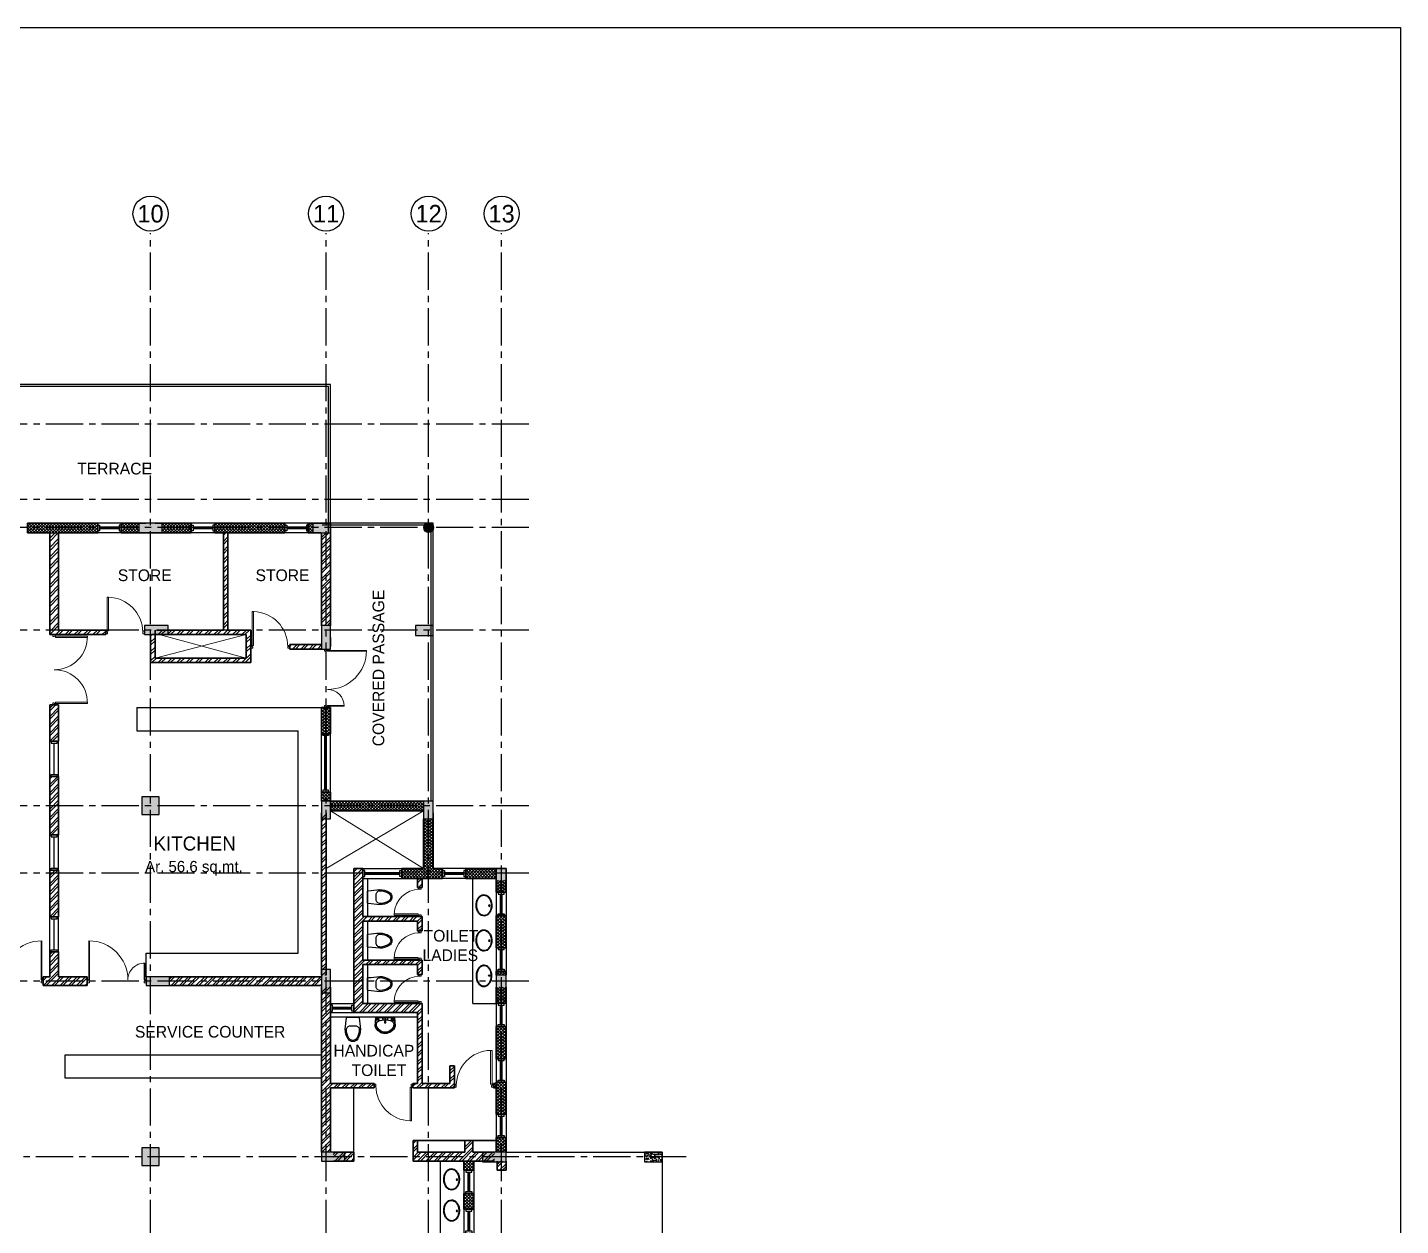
# Model space of a CAD drawing. Header units: millimetres. Extents: x -276609 to 1081398, y -453808 to 472098.
# Drawn here: x 818452 to 853655, y -65396 to -34677 of the extents above; entities that cross this region are included whole.
import ezdxf
from ezdxf.enums import TextEntityAlignment as Align

# ---------------------------------------------------------------- set-up
doc = ezdxf.new("R2010")
doc.units = ezdxf.units.MM
doc.header["$MEASUREMENT"] = 0
doc.linetypes.add('CENTER2', pattern=[28.575, 19.05, -3.175, 3.175, -3.175])
doc.linetypes.add('HIDDEN', pattern=[0.375, 0.25, -0.125])
doc.layers.add('A-Anno-Grid Lines', color=7, linetype='Continuous', true_color=0xbbc3bd)
for name, color, linetype, lineweight in [('A-BEAM-1-8', 8, 'HIDDEN', 9), ('A-Door', 4, 'Continuous', 9), ('A-Wall Sec', 1, 'Continuous', 20), ('S-Concrete', 40, 'Continuous', 25)]:
    doc.layers.add(name, color=color, linetype=linetype, lineweight=lineweight)
for name, color, linetype in [('A-Elevation', 4, 'Continuous'), ('A-Railing', 4, 'Continuous'), ('A-Sanitory', 181, 'Continuous'), ('A-Wall Patt', 8, 'Continuous'), ('A-Window', 4, 'Continuous'), ('Anno_Frames', 7, 'Continuous'), ('Anno_Labels', 7, 'Continuous'), ('AREA', 7, 'Continuous'), ('Dimension', 7, 'Continuous'), ('S-Conc Patt', 9, 'Continuous'), ('text', 252, 'Continuous')]:
    doc.layers.add(name, color=color, linetype=linetype)
doc.styles.get("Standard").update_dxf_attribs({"font": ''})
doc.styles.get('Standard').set_extended_font_data('Gill Sans MT')
pattern_1 = [(45, (318301.2, -148998), (-119.32427, 119.32427), []), (45, (318380.76, -148998), (-119.32427, 119.32427), [])]
pattern_2 = [(45, (318301.2, -148998), (-106.066017, 106.066017), []), (45, (318371.92, -148998), (-106.066017, 106.066017), [])]
pattern_3 = [(45, (312451.146, -150207.297), (-39.7747564, 39.7747564), []), (135, (312451.146, -150207.297), (-39.7747564, -39.7747564), [])]

# ---------------------------------------------------------------- blocks, each defined once
blk = doc.blocks.new('basin2')
for points in [[(278, -206, 0.12976), (261, -133, 0.106426), (201, -63, 0.084431), (116, -18, 0.073534), (7, 0, 0.073534), (-102, -14, 0.084431), (-188, -55, 0.106426), (-251, -122, 0.12976), (-272, -195, 0.12976), (-254, -269, 0.106426), (-194, -339, 0.084431), (-109, -383, 0.073534), (-1, -402, 0.073534), (108, -388, 0.084431), (195, -347, 0.106426), (258, -279, 0.12976)], [(263, -201, 0.119977), (247, -140, 0.106426), (192, -75, 0.084431), (111, -33, 0.073534), (7, -15, 0.073534), (-97, -28, 0.084431), (-180, -67, 0.106426), (-238, -130, 0.12976), (-257, -196, 0.009633), (-257, -201, 0.119977), (-240, -262, 0.106426), (-185, -327, 0.084431), (-104, -369, 0.073534), (0, -387, 0.073534), (104, -373, 0.084431), (187, -334, 0.106426), (245, -272, 0.12976), (263, -206, 0.009633)]]:
    blk.add_lwpolyline(points, format="xyb", close=True)
for radius in [17.8, 12.2]:
    blk.add_circle((-4, -64), radius)
blk = doc.blocks.new('basin9')
for points in [[(-3, -412, 0.340881), (255, -229, 0.074195), (255, -226), (242, 0), (-242, 0), (-255, -223, 0.082611), (-253, -232, 0.330812), (-3, -412)], [(0, -382, 0.391482), (225, -169, 0.252869), (166, -89, 0.087242), (0, -63, 0.079484), (-166, -89, 0.2542), (-224, -169, 0.39026), (0, -382)], [(-218, -50, -0.907437), (-215, -46), (-191, -65, -0.907437), (-194, -69)], [(-208, -42, -0.907437), (-205, -38), (-181, -57, -0.907437), (-185, -61)], [(-199, -34, -0.907437), (-196, -30), (-172, -49, -0.907437), (-175, -53)], [(199, -34, 0.907437), (196, -30), (172, -49, 0.907437), (175, -53)], [(208, -42, 0.907437), (205, -38), (181, -57, 0.907437), (185, -61)], [(218, -50, 0.907437), (215, -46), (191, -65, 0.907437), (194, -69)]]:
    blk.add_lwpolyline(points, format="xyb", close=True)
for points in [[(-151, -84), (-157, -75, -0.183787), (-158, -68, 0.126662), (-159, -62), (-167, -36, 0.35453), (-179, -25), (-222, -25, 0.414214), (-232, -35), (-243, -231, 0.329849), (-2, -402, 0.338736), (245, -227, 0.075632), (245, -224), (232, -35, 0.414214), (222, -25), (179, -25, 0.35453), (167, -36), (159, -62, 0.126662), (158, -68, -0.183787), (157, -75), (151, -84)], [(-157, -86), (-159, -84, 0.220542), (-166, -79), (-222, -71, -0.361119), (-234, -60)], [(157, -86), (159, -84, -0.220542), (166, -79), (222, -71, 0.358803), (234, -59, 0.358803)]]:
    blk.add_lwpolyline(points, format="xyb")
for centre, radius in [((-60, -40), 10.1), ((0, -122), 19.6), ((0, -122), 15.3), ((0, -31), 10.1), ((58, -38), 10.1)]:
    blk.add_circle(centre, radius)
blk = doc.blocks.new('wc-wh')
at = {"color": 0, "linetype": 'ByBlock'}
for points in [[(315, 195), (22, 165, 0.384412), (0, 140), (0, -140, 0.383904), (22, -165, 0.001434), (314, -195, 0.140641), (560, -125, 0.259738), (630, 0, 0.259738), (560, 125, 0.139471)], [(225, 65), (225, -65, 0.422961), (328, -165, 0.13189), (544, -100, 0.259738), (600, 0, 0.259738), (544, 100, 0.13189), (328, 165, 0.422961)]]:
    blk.add_lwpolyline(points, format="xyb", close=True, dxfattribs=at)
blk.add_arc((316, -170), 25, 264.2811, 270.16, dxfattribs=at)
blk = doc.blocks.new('Grid Head')
blk.add_circle((0, 0), 3)
at = {"layer": 'Anno_Labels'}
blk.add_attdef('GRID_NAME', text='', height=3, dxfattribs=at).set_placement((0, 0), align=Align.MIDDLE_CENTER)
blk = doc.blocks.new('grd din')
at = {"layer": 'A-Anno-Grid Lines', "linetype": 'CENTER2', "ltscale": 50}
for p, q in [((506814, 133526), (506814, 179267)), ((511314, 133526), (511314, 179267)), ((513944, 133526), (513944, 179267)), ((515814, 133526), (515814, 179267)), ((516514, 174369), (471659, 174369)), ((516514, 172439), (472000, 172439)), ((516514, 171719), (471659, 171719)), ((516514, 169089), (471659, 169089)), ((516514, 164589), (471659, 164589)), ((516514, 162859), (471659, 162859)), ((516514, 160089), (471659, 160089)), ((520545, 155589), (470258, 155589))]:
    blk.add_line(p, q, dxfattribs=at)
at = {"layer": 'Anno_Frames'}
ref = blk.add_blockref('Grid Head', (506814, 179767), dxfattribs=dict(at, xscale=150, yscale=150, zscale=150))
ref.add_attrib('GRID_NAME', '10', dxfattribs={"layer": '0', "height": 450}).set_placement((506814, 179767), align=Align.MIDDLE_CENTER)
ref = blk.add_blockref('Grid Head', (511314, 179767), dxfattribs=dict(at, xscale=150, yscale=150, zscale=150))
ref.add_attrib('GRID_NAME', '11', dxfattribs={"layer": '0', "height": 450}).set_placement((511314, 179767), align=Align.MIDDLE_CENTER)
ref = blk.add_blockref('Grid Head', (513944, 179767), dxfattribs=dict(at, xscale=150, yscale=150, zscale=150))
ref.add_attrib('GRID_NAME', '12', dxfattribs={"layer": '0', "height": 450}).set_placement((513944, 179767), align=Align.MIDDLE_CENTER)
ref = blk.add_blockref('Grid Head', (515814, 179767), dxfattribs=dict(at, xscale=150, yscale=150, zscale=150))
ref.add_attrib('GRID_NAME', '13', dxfattribs={"layer": '0', "height": 450}).set_placement((515814, 179767), align=Align.MIDDLE_CENTER)
blk = doc.blocks.new('din v1')
at = {"layer": 'A-Window', "color": 2, "lineweight": 60}
blk.add_line((474051, 158052), (474051, 157552), dxfattribs=at)
at = {"layer": 'A-Window'}
for points in [[(473926, 158102), (473926, 157502)], [(473976, 158102), (473976, 158052), (474126, 158052), (474126, 158102)], [(474176, 158102), (474176, 157502)], [(473976, 157502), (473976, 157552), (474126, 157552), (474126, 157502)]]:
    blk.add_lwpolyline(points, dxfattribs=at)
blk = doc.blocks.new('din w1')
at = {"layer": 'A-Window', "color": 2, "lineweight": 60}
blk.add_line((476279, 163779), (476779, 163779), dxfattribs=at)
at = {"layer": 'A-Window'}
for points in [[(476229, 163904), (476829, 163904)], [(476229, 163704), (476279, 163704), (476279, 163854), (476229, 163854)], [(476829, 163704), (476779, 163704), (476779, 163854), (476829, 163854)], [(476229, 163654), (476829, 163654)]]:
    blk.add_lwpolyline(points, dxfattribs=at)
blk = doc.blocks.new('Big Door Garbage')
at = {"layer": 'A-Door', "color": 5, "lineweight": 18}
for p, q in [((-12550, 128778), (-12500, 128778)), ((-12550, 128703), (-12550, 128778)), ((-12550, 128703), (-12515, 128703)), ((-12515, 128738), (-12500, 128738)), ((-12515, 128703), (-12515, 128738)), ((-12515, 128703), (-12515, 128273)), ((-12499, 128703), (-12515, 128703)), ((-12500, 128778), (-12500, 128738)), ((-12499, 128703), (-12499, 128273)), ((-11101, 128703), (-11101, 127703)), ((-11101, 128703), (-11085, 128703)), ((-11100, 128778), (-11100, 128738)), ((-11050, 128778), (-11100, 128778)), ((-11085, 128738), (-11100, 128738)), ((-11085, 128703), (-11085, 128738)), ((-11050, 128703), (-11085, 128703)), ((-11085, 128703), (-11085, 127703)), ((-11050, 128703), (-11050, 128778))]:
    blk.add_line(p, q, dxfattribs=at)
at = {"layer": 'A-Door', "lineweight": 18}
for centre, radius, start, end in [((-12515, 128703), 430, 270, 0), ((-11085, 128703), 1000, 180, 270)]:
    blk.add_arc(centre, radius, start, end, dxfattribs=at)
blk = doc.blocks.new('din v2')
at = {"layer": 'A-Window', "color": 2, "lineweight": 60}
blk.add_line((477919, 162849), (478819, 162849), dxfattribs=at)
at = {"layer": 'A-Window'}
for points in [[(477869, 162974), (478869, 162974)], [(477869, 162774), (477919, 162774), (477919, 162924), (477869, 162924)], [(477869, 162724), (478869, 162724)], [(478869, 162774), (478819, 162774), (478819, 162924), (478869, 162924)]]:
    blk.add_lwpolyline(points, dxfattribs=at)
blk = doc.blocks.new('ABL_Door_S - 750 x 2100-5-3 Second Floor Lvl')
at = {"layer": 'A-Door', "color": 5, "lineweight": 18}
for p, q in [((-375, 38), (-325, 38)), ((-375, -38), (-375, 38)), ((-325, 38), (-325, -3)), ((325, 38), (325, -3)), ((375, 38), (325, 38)), ((375, -38), (375, 38)), ((-375, -38), (-340, -38)), ((-340, -3), (-325, -3)), ((-340, -38), (-340, -3)), ((-340, -38), (-340, -652)), ((-305, -38), (-340, -38)), ((-305, -38), (-305, -652)), ((340, -3), (325, -3)), ((340, -38), (340, -3)), ((375, -38), (340, -38))]:
    blk.add_line(p, q, dxfattribs=at)
blk.add_lwpolyline([(-340, -652), (-305, -652)], dxfattribs=at)
at = {"layer": 'A-Door', "lineweight": 18}
blk.add_arc((-325, -3), 650, 271.7632, 0, dxfattribs=at)
blk = doc.blocks.new('ABL_Door_S - 1000 x 2100-11-3 Second Floor Lvl')
at = {"layer": 'A-Door', "color": 5}
for p, q in [((-500, 38), (-450, 38)), ((-500, -38), (-500, 38)), ((-450, 38), (-450, -3)), ((450, 38), (450, -3)), ((500, 38), (450, 38)), ((500, -38), (500, 38)), ((-500, -38), (-465, -38)), ((-465, -3), (-450, -3)), ((-465, -38), (-465, -3)), ((-430, -38), (-465, -38)), ((465, -3), (450, -3)), ((465, -38), (465, -3)), ((500, -38), (465, -38))]:
    blk.add_line(p, q, dxfattribs=at)
at = {"layer": 'A-Door', "color": 5, "lineweight": 18}
for p, q in [((-465, -38), (-465, -902)), ((-430, -38), (-430, -902)), ((-430, -902), (-465, -902))]:
    blk.add_line(p, q, dxfattribs=at)
at = {"layer": 'A-Door'}
blk.add_arc((-450, -3), 900, 271.2733, 0, dxfattribs=at)
blk = doc.blocks.new('din d7')
at = {"layer": 'A-Door', "color": 5, "lineweight": 18}
for p, q in [((486934, 174520), (486934, 175332)), ((486969, 174518), (486969, 175332)), ((488629, 174518), (488629, 175332)), ((488664, 174518), (488664, 175332)), ((486899, 174518), (486934, 174518)), ((486899, 174518), (486899, 174443)), ((486899, 174443), (486949, 174443)), ((486934, 174518), (486934, 174483)), ((486969, 174518), (486934, 174518)), ((486934, 174483), (486949, 174483)), ((486949, 174443), (486949, 174483)), ((488629, 174518), (488664, 174518)), ((488664, 174483), (488649, 174483)), ((488649, 174443), (488649, 174483)), ((488699, 174443), (488649, 174443)), ((488664, 174518), (488664, 174483)), ((488699, 174518), (488664, 174518)), ((488699, 174518), (488699, 174443))]:
    blk.add_line(p, q, dxfattribs=at)
at = {"layer": 'A-Door', "lineweight": 18}
for centre, start, end in [((486950, 174483), 359.9841, 91.0727), ((488648, 174483), 88.9273, 180.0159)]:
    blk.add_arc(centre, 849, start, end, dxfattribs=at)
blk = doc.blocks.new('din w6')
at = {"layer": 'A-Window', "color": 2, "lineweight": 30}
blk.add_line((50, 125), (850, 125), dxfattribs=at)
at = {"layer": 'A-Window'}
for points in [[(0, 240), (900, 240)], [(0, 200), (50, 200), (50, 50), (0, 50)], [(0, 10), (900, 10)], [(900, 200), (850, 200), (850, 50), (900, 50)]]:
    blk.add_lwpolyline(points, dxfattribs=at)
blk = doc.blocks.new('ergrthyjty')
at = {"layer": 'S-Conc Patt'}
for points in [[(503006, 101613), (503006, 101363), (503606, 101363), (503606, 101613)], [(507471, 101613), (507471, 101363), (507921, 101363), (507921, 101613)], [(503156, 98983), (503156, 98753), (503756, 98753), (503756, 98983)], [(507921, 98983), (507691, 98983), (507691, 98383), (507921, 98383)], [(510101, 98983), (510101, 98733), (510551, 98733), (510551, 98983)], [(503081, 94593), (503081, 94143), (503531, 94143), (503531, 94593)], [(507691, 94033), (507921, 94033), (507921, 94483), (507691, 94483)], [(510301, 94033), (510551, 94033), (510551, 94483), (510301, 94483)], [(512421, 92753), (512171, 92753), (512171, 92153), (512421, 92153)], [(507921, 90168), (507691, 90168), (507691, 89568), (507921, 89568)], [(503191, 89983), (503191, 89753), (503791, 89753), (503791, 89983)], [(512421, 90018), (512171, 90018), (512171, 89418), (512421, 89418)], [(503081, 85593), (503081, 85143), (503531, 85143), (503531, 85593)], [(507691, 85483), (507691, 85253), (508291, 85253), (508291, 85483)], [(511821, 85483), (511821, 85233), (512421, 85233), (512421, 85483)]]:
    blk.add_hatch(color=8, dxfattribs=at).paths.add_polyline_path(points)
h = blk.add_hatch(color=8, dxfattribs=at)
edge = h.paths.add_edge_path()
edge.add_arc((510436, 101498), 125, 0, 360)
h = blk.add_hatch(dxfattribs=at)
h.set_pattern_fill('AR-CONC', color=8, scale=20, style=0)
h.set_pattern_definition([(50, (-806698.31, 1146868.39), (143.4520365, -12.550427), [15, -165]), (355, (-806698.31, 1146868.39), (-27.750267, 150.438427), [12, -132]), (100.4514, (-806686.35, 1146867.34), (115.701876, 137.887908), [12.748038, -140.228422]), (46.1842, (-806698.3, 1146908.39), (213.44821, -33.103803), [22.5, -247.5]), (96.6356, (-806680.52, 1146905.63), (186.93254, 194.823574), [19.122058, -210.3426]), (351.1842, (-806698.3, 1146908.4), (186.93239, 194.82372), [18, -198]), (21, (-806678.31, 1146898.39), (119.3814104, -80.523778), [15, -165]), (326, (-806678.31, 1146898.39), (48.663066, 145.030009), [12, -132]), (71.4514, (-806668.36, 1146891.68), (168.044526, 64.506099), [12.748038, -140.228422]), (37.5, (-806698.31, 1146868.39), (2.431971, 66.5787708), [0, -130.4, 0, -134, 0, -132.5]), (7.5, (-806698.31, 1146868.39), (52.6139075, 78.8823424), [0, -76.4, 0, -127.4, 0, -50.5]), (327.5, (-806742.91, 1146868.39), (106.7644872, -4.5109743), [0, -50, 0, -156, 0, -207]), (317.5, (-806762.91, 1146868.39), (116.637234, 20.0209965), [0, -65, 0, -103.6, 0, -147])])
h.paths.add_polyline_path([(515971, 85483), (515971, 85233), (516421, 85233), (516421, 85483)])
at = {"layer": 'S-Concrete'}
for points in [[(503006, 101613), (503006, 101363), (503606, 101363), (503606, 101613)], [(507471, 101613), (507471, 101363), (507921, 101363), (507921, 101613)], [(503156, 98983), (503156, 98753), (503756, 98753), (503756, 98983)], [(507921, 98983), (507691, 98983), (507691, 98383), (507921, 98383)], [(510101, 98983), (510101, 98733), (510551, 98733), (510551, 98983)], [(503081, 94593), (503081, 94143), (503531, 94143), (503531, 94593)], [(507691, 94033), (507921, 94033), (507921, 94483), (507691, 94483)], [(510301, 94033), (510551, 94033), (510551, 94483), (510301, 94483)], [(512421, 92753), (512171, 92753), (512171, 92153), (512421, 92153)], [(507921, 90168), (507691, 90168), (507691, 89568), (507921, 89568)], [(503191, 89983), (503191, 89753), (503791, 89753), (503791, 89983)], [(512421, 90018), (512171, 90018), (512171, 89418), (512421, 89418)], [(503081, 85593), (503081, 85143), (503531, 85143), (503531, 85593)], [(507691, 85483), (507691, 85253), (508291, 85253), (508291, 85483)], [(511821, 85483), (511821, 85233), (512421, 85233), (512421, 85483)], [(515971, 85483), (515971, 85233), (516421, 85233), (516421, 85483)]]:
    blk.add_lwpolyline(points, close=True, dxfattribs=at)
blk.add_circle((510436, 101498), 125, dxfattribs=at)

msp = doc.modelspace()

# ---------------------------------------------------------------- hatches: boundary and pattern name
at = {"layer": 'A-Wall Patt'}
h = msp.add_hatch(dxfattribs=at)
h.set_pattern_fill('ANSI37', color=256, scale=450, style=0)
h.set_pattern_definition([(45, (318301.206, -148998), (-39.7747564, 39.7747564), []), (135, (318301.206, -148998), (-39.7747564, -39.7747564), [])])
h.paths.add_polyline_path([(814852.4, -47385.3), (814622.4, -47385.3), (814622.4, -47635.3), (814852.4, -47635.3)])
h.paths.add_polyline_path([(816622.4, -47385.3), (816502.4, -47385.3), (816502.4, -47635.3), (816622.4, -47635.3)])
h.paths.add_polyline_path([(815002.4, -47385.3), (814852.4, -47385.3), (814852.4, -47635.3), (815002.4, -47635.3)])
h.paths.add_polyline_path([(818452.4, -47635.3), (820252.4, -47635.3), (820252.4, -47385.3), (818452.4, -47385.3)])
h.paths.add_polyline_path([(820852.4, -47635.3), (821307.4, -47635.3), (821307.4, -47385.3), (820852.4, -47385.3)])
h.paths.add_polyline_path([(821907.4, -47635.3), (822652.4, -47635.3), (822652.4, -47385.3), (821907.4, -47385.3)])
h.paths.add_polyline_path([(823252.4, -47635.3), (825052.4, -47635.3), (825052.4, -47385.3), (823252.4, -47385.3)])
h.paths.add_polyline_path([(825652.4, -47635.3), (825772.4, -47635.3), (825772.4, -47385.3), (825652.4, -47385.3)])
h.paths.add_polyline_path([(817222.4, -47385.3), (817222.4, -47510.3), (817222.4, -47635.3), (817852.4, -47635.3), (817852.4, -47385.3)])
h = msp.add_hatch(dxfattribs=at)
h.set_pattern_fill('ANSI32', color=256, scale=450, angle=360, style=0)
h.set_pattern_definition(pattern_1)
h.paths.add_polyline_path([(819252.4, -47635.3), (819022.4, -47635.3), (819022.4, -50245.3), (820457.4, -50245.3), (820457.4, -50130.3), (819252.4, -50130.3)])
h = msp.add_hatch(dxfattribs=at)
h.set_pattern_fill('ANSI32', color=256, scale=450, angle=360, style=0)
h.set_pattern_definition(pattern_1)
h.paths.add_polyline_path([(824177.4, -50130.3), (823592.4, -50130.3), (823592.4, -47635.3), (823477.4, -47635.3), (823477.4, -50130.3), (821757.4, -50130.3), (821757.4, -50245.3), (824062.4, -50245.3), (824062.4, -50845.3), (821722.4, -50845.3), (821722.4, -50245.3), (821607.4, -50245.3), (821607.4, -50960.3), (824177.4, -50960.3)])
h = msp.add_hatch(dxfattribs=at)
h.set_pattern_fill('ANSI32', color=256, scale=400, style=0)
h.set_pattern_definition(pattern_2)
h.paths.add_polyline_path([(825992.4, -50500.3), (825177.4, -50500.3), (825177.4, -50615.3), (825992.4, -50615.3)])
h.paths.add_polyline_path([(826222.4, -47635.3), (825992.4, -47635.3), (825992.4, -50015.3), (826222.4, -50015.3)])
h = msp.add_hatch(dxfattribs=at)
h.set_pattern_fill('ANSI32', color=256, scale=400, style=0)
h.set_pattern_definition([(45, (819022.4, -52980.31), (-106.066, 106.066), []), (45, (819093.11, -52980.31), (-106.066, 106.066), [])])
h.paths.add_polyline_path([(819252.4, -52045.3), (819022.4, -52045.3), (819022.4, -52980.3), (819252.4, -52980.3)])
h = msp.add_hatch(dxfattribs=at)
h.set_pattern_fill('ANSI37', color=256, scale=450, angle=360, style=0)
h.set_pattern_definition(pattern_3)
h.paths.add_polyline_path([(830722.4, -61717.8), (830472.4, -61717.8), (830472.4, -62540.3), (830722.4, -62540.3)])
h.paths.add_polyline_path([(826222.4, -52115.3), (825992.4, -52115.3), (825992.4, -52785.3), (826222.4, -52785.3)])
h.paths.add_polyline_path([(826222.4, -54285.3), (825992.4, -54285.3), (825992.4, -54515.3), (826222.4, -54515.3)])
h.paths.add_polyline_path([(828602.4, -54515.3), (826222.4, -54515.3), (826222.4, -54765.3), (828602.4, -54765.3)])
h.paths.add_polyline_path([(828852.4, -54965.3), (828602.4, -54965.3), (828602.4, -56245.3), (828052.4, -56245.3), (828052.4, -56495.3), (829092.4, -56495.3), (829092.4, -56245.3), (828852.4, -56245.3), (828852.4, -55715.3)])
h.paths.add_polyline_path([(830472.4, -56245.3), (829692.4, -56245.3), (829692.4, -56495.3), (830472.4, -56495.3)])
h.paths.add_polyline_path([(830722.4, -56850.3), (830722.4, -56545.3), (830472.4, -56545.3), (830472.4, -56750.3), (830472.4, -56850.3)])
h.paths.add_polyline_path([(830722.4, -57450.3), (830472.4, -57450.3), (830472.4, -58272.8), (830722.4, -58272.8)])
h.paths.add_polyline_path([(830722.4, -58872.8), (830472.4, -58872.8), (830472.4, -58980.3), (830722.4, -58980.3)])
h.paths.add_polyline_path([(830722.4, -59280.3), (830472.4, -59280.3), (830472.4, -59695.3), (830722.4, -59695.3)])
h.paths.add_polyline_path([(830472.4, -60295.3), (830472.4, -61117.8), (830722.4, -61117.8), (830722.4, -60295.3)])
h.paths.add_polyline_path([(830722.4, -63140.6), (830472.4, -63140.6), (830472.4, -63515.3), (830722.4, -63515.3)])
h = msp.add_hatch(dxfattribs=at)
h.set_pattern_fill('ANSI32', color=256, scale=400, style=0)
h.set_pattern_definition(pattern_2)
h.paths.add_polyline_path([(819252.4, -56280.3), (819022.4, -56280.3), (819022.4, -57480.3), (819252.4, -57480.3)])
h.paths.add_polyline_path([(819252.4, -53880.3), (819022.4, -53880.3), (819022.4, -55380.3), (819252.4, -55380.3)])
h = msp.add_hatch(dxfattribs=at)
h.set_pattern_fill('ANSI32', color=256, scale=400, style=0)
h.set_pattern_definition(pattern_2)
h.paths.add_polyline_path([(830722.4, -63745.3), (830607.4, -63745.3), (830607.4, -63975.3), (830722.4, -63975.3)])
h.paths.add_polyline_path([(830607.4, -63745.3), (830492.4, -63745.3), (830492.4, -63975.3), (830607.4, -63975.3)])
h.paths.add_polyline_path([(830472.4, -61750.3), (830397.4, -61750.3), (830397.4, -61865.3), (830472.4, -61865.3)])
h.paths.add_polyline_path([(825992.4, -59015.3), (822092.4, -59015.3), (822092.4, -59245.3), (825992.4, -59245.3)])
edge = h.paths.add_edge_path()
edge.add_line((826222.4, -59935.3), (826222.4, -59280.3))
edge.add_line((826222.4, -59280.3), (825992.4, -59280.3))
edge.add_line((825992.4, -59280.3), (825992.4, -62423))
edge.add_arc((825863.2, -62457.2), 133.6, 0, 14.83629, ccw=False)
edge.add_line((825996.9, -62457.2), (826222.4, -62425.3))
edge.add_line((826222.4, -62425.3), (826222.4, -61865.3))
edge.add_line((826222.4, -61865.3), (827337.4, -61865.3))
edge.add_line((827337.4, -61865.3), (827337.4, -61750.3))
edge.add_line((827337.4, -61750.3), (826222.4, -61750.3))
edge.add_line((826222.4, -61750.3), (826222.4, -59935.3))
edge = h.paths.add_edge_path()
edge.add_line((826222.4, -62425.3), (825996.9, -62457.2))
edge.add_arc((825863.2, -62457.2), 133.6, -14.83629, 0, ccw=False)
edge.add_line((825992.4, -62491.4), (825992.4, -62734.8))
edge.add_arc((825863.2, -62769.1), 133.6, 0, 14.83629, ccw=False)
edge.add_line((825996.9, -62769.1), (826222.4, -62677.1))
edge.add_line((826222.4, -62677.1), (826222.4, -62425.3))
edge = h.paths.add_edge_path()
edge.add_line((826222.4, -62677.1), (825996.9, -62769.1))
edge.add_arc((825863.2, -62769.1), 133.6, 345.16371, 360, ccw=False)
edge.add_line((825992.4, -62803.3), (825992.4, -63515.3))
edge.add_line((825992.4, -63515.3), (826222.4, -63515.3))
edge.add_line((826222.4, -63515.3), (826222.4, -62677.1))
h.paths.add_polyline_path([(826822.4, -63515.3), (826292.4, -63515.3), (826292.4, -63745.3), (826822.4, -63745.3)])
h.paths.add_polyline_path([(830422.4, -63515.3), (829872.4, -63515.3), (829872.4, -63215.6), (829662.4, -63215.6), (829662.4, -63515.3), (828452.4, -63515.3), (828452.4, -63215.6), (828337.4, -63215.6), (828337.4, -63745.3), (828452.4, -63745.3), (830422.4, -63745.3)])
h.paths.add_polyline_path([(826107.4, -54815.3), (825992.4, -54815.3), (825992.4, -58980.3), (826107.4, -58980.3)])
h.paths.add_polyline_path([(828567.4, -56495.3), (828452.4, -56495.3), (828452.4, -56725.3), (828567.4, -56725.3)], flags=17)
h.paths.add_polyline_path([(828337.4, -59820.2), (828338.5, -59820.2), (828338.5, -59820.4), (828337.4, -59820.4)], flags=16)
h.paths.add_polyline_path([(826822.4, -56245.3), (826822.4, -59935.3), (828452.4, -59935.3), (828452.4, -61750.3), (828335.7, -61750.3), (828335.7, -61865.3), (829397.4, -61865.3), (829397.4, -61300.3), (829282.4, -61300.3), (829282.4, -61750.3), (828567.4, -61750.3), (828567.4, -59705.3), (827052.4, -59705.3), (827052.4, -58705.3), (828452.4, -58705.3), (828452.4, -58955.3), (828567.4, -58955.3), (828567.4, -58590.3), (827052.4, -58590.3), (827052.4, -57590.3), (828452.4, -57590.3), (828452.4, -57840.3), (828567.4, -57840.3), (828567.4, -57475.3), (827052.4, -57475.3), (827052.4, -56245.3)])
h = msp.add_hatch(dxfattribs=at)
h.set_pattern_fill('ANSI32', color=256, scale=400, style=0)
h.set_pattern_definition([(45, (818958.2, -59151.2), (-106.066, 106.066), []), (45, (819028.92, -59151.2), (-106.066, 106.066), [])])
h.paths.add_polyline_path([(819022.4, -59015.3), (818852.4, -59015.3), (818852.4, -59095.3), (818857.4, -59095.3), (818857.4, -59170.3), (818852.4, -59170.3), (818852.4, -59245.3), (819022.4, -59245.3)])
h.paths.add_polyline_path([(819982.4, -59015.3), (819252.4, -59015.3), (819252.4, -58380.3), (819022.4, -58380.3), (819022.4, -59245.3), (819982.4, -59245.3)])
h = msp.add_hatch(dxfattribs=at)
h.set_pattern_fill('ANSI37', color=256, scale=450, angle=360, style=0)
h.set_pattern_definition(pattern_3)
h.paths.add_polyline_path([(825807.4, -71295.3), (825496.6, -71295.3), (825496.6, -71545.3), (825807.4, -71545.3)])
h.paths.add_polyline_path([(824896.6, -71295.3), (823096.6, -71295.3), (823096.6, -71545.3), (824896.6, -71545.3)])
h.paths.add_polyline_path([(822496.6, -71295.3), (821757.4, -71295.3), (821757.4, -71545.3), (822496.6, -71545.3)])
h.paths.add_polyline_path([(829892.4, -63745.3), (829642.4, -63745.3), (829642.4, -63975.3), (829892.4, -63975.3)])
h.paths.add_polyline_path([(829892.4, -64575.3), (829642.4, -64575.3), (829642.4, -64980.3), (829892.4, -64980.3)])
h.paths.add_polyline_path([(829892.4, -65580.3), (829642.4, -65580.3), (829642.4, -65985.3), (829892.4, -65985.3)])
h.paths.add_polyline_path([(829892.4, -66585.3), (829642.4, -66585.3), (829642.4, -66815.3), (829892.4, -66815.3)])
h.paths.add_polyline_path([(830722.4, -68780.3), (830472.4, -68780.3), (830472.4, -69565.3), (830722.4, -69565.3)])
h.paths.add_polyline_path([(830722.4, -70765.3), (830472.4, -70765.3), (830472.4, -71245.3), (830722.4, -71245.3)])
h.paths.add_polyline_path([(827296.6, -71295.3), (826407.4, -71295.3), (826407.4, -71545.3), (827296.6, -71545.3)])
h.paths.add_polyline_path([(830492.4, -67415.3), (830492.4, -67045.3), (830472.4, -67045.3), (830472.4, -67580.3), (830722.4, -67580.3), (830722.4, -67415.3)])
h.paths.add_polyline_path([(830296.6, -71295.3), (830296.6, -71545.3), (830472.4, -71545.3), (830472.4, -71295.3)])
h.paths.add_polyline_path([(829696.6, -71545.3), (829696.6, -71295.3), (827896.6, -71295.3), (827896.6, -71545.3)])

# ---------------------------------------------------------------- linework, layer by layer
at = {"layer": 'A-BEAM-1-8', "linetype": 'Continuous', "ltscale": 500}
for p, q in [((824062.4, -50245.3), (821722.4, -50845.3)), ((821832.4, -50245.3), (824062.4, -50845.3)), ((828602.4, -54765.3), (826107.4, -56245.3)), ((826222.4, -54765.3), (828602.4, -56245.3))]:
    msp.add_line(p, q, dxfattribs=at)
at = {"layer": 'A-Elevation'}
for p, q in [((828852.4, -47385.3), (826107.4, -47385.3)), ((828852.4, -54515.3), (828852.4, -47385.3)), ((821252.4, -52115.3), (821252.4, -52715.3)), ((821252.4, -52115.3), (825992.4, -52115.3)), ((821252.4, -52715.3), (825392.4, -52715.3)), ((825392.4, -58415.3), (825392.4, -52715.3)), ((827167.4, -56495.3), (827167.4, -57475.3)), ((829872.4, -59705.3), (829872.4, -56495.3)), ((827167.4, -57590.3), (827167.4, -58590.3)), ((821492.4, -59015.3), (821492.4, -58415.3)), ((821492.4, -58415.3), (825392.4, -58415.3)), ((827167.4, -58705.3), (827167.4, -59705.3)), ((829872.4, -59705.3), (830472.4, -59705.3)), ((828452.4, -60050.3), (826222.4, -60050.3)), ((819422.4, -61615.3), (819422.4, -61015.3)), ((819422.4, -61015.3), (825992.4, -61015.3)), ((825992.4, -61615.3), (819422.4, -61615.3)), ((826822.4, -63515.3), (826822.4, -61865.3)), ((829042.4, -66215.3), (829042.4, -63745.3))]:
    msp.add_line(p, q, dxfattribs=at)
at = {"layer": 'A-Railing'}
for p, q in [((826222.4, -43835.3), (814852.4, -43835.3)), ((826172, -43885.3), (814852.4, -43885.3)), ((826172, -47615.3), (826172, -43885.3)), ((826222.4, -47615.3), (826222.4, -43835.3)), ((828852.4, -47385.3), (825992.4, -47385.3)), ((828802.4, -47435.3), (826004.7, -47435.3)), ((828802.4, -54515.3), (828802.4, -47435.3)), ((828852.4, -54515.3), (828852.4, -47385.3))]:
    msp.add_line(p, q, dxfattribs=at)
at = {"layer": 'A-Wall Patt'}
for p, q in [((819022.4, -47635.3), (819252.4, -47635.3)), ((823592.4, -47635.3), (823477.4, -47635.3))]:
    msp.add_line(p, q, dxfattribs=at)
msp.add_lwpolyline([(830722.4, -63515.3), (834722.4, -63515.3), (834722.4, -67045.3), (830722.4, -67045.3)], dxfattribs=at)
at = {"layer": 'A-Wall Sec', "lineweight": 35}
for p, q in [((820252.4, -47385.3), (818452.4, -47385.3)), ((818452.4, -47385.3), (818452.4, -47635.3)), ((820252.4, -47635.3), (820252.4, -47385.3)), ((820852.4, -47385.3), (821492.4, -47385.3)), ((820852.4, -47385.3), (820852.4, -47635.3)), ((821722.4, -47385.3), (822652.4, -47385.3)), ((822652.4, -47385.3), (822652.4, -47635.3)), ((823252.4, -47385.3), (825052.4, -47385.3)), ((823252.4, -47635.3), (823252.4, -47385.3)), ((823972.4, -47385.3), (824232.4, -47385.3)), ((825052.4, -47385.3), (825052.4, -47635.3)), ((825652.4, -47385.3), (826222.4, -47385.3)), ((825652.4, -47635.3), (825652.4, -47385.3)), ((826222.4, -47385.3), (826222.4, -50015.3)), ((818452.4, -47635.3), (819022.4, -47635.3)), ((819022.4, -47635.3), (819022.4, -50245.3)), ((819252.4, -47635.3), (820252.4, -47635.3)), ((819252.4, -47635.3), (819252.4, -50130.3)), ((820852.4, -47635.3), (821722.4, -47635.3)), ((822652.4, -47635.3), (821722.4, -47635.3)), ((823477.4, -47635.3), (823252.4, -47635.3)), ((823477.4, -50130.3), (823477.4, -47635.3)), ((825052.4, -47635.3), (823592.4, -47635.3)), ((823592.4, -50130.3), (823592.4, -47635.3)), ((825972.4, -47635.3), (825652.4, -47635.3)), ((825992.4, -50015.3), (825992.4, -47635.3)), ((820457.4, -50245.3), (819022.4, -50245.3)), ((819252.4, -50130.3), (820457.4, -50130.3)), ((820457.4, -50130.3), (820457.4, -50245.3)), ((821607.4, -50245.3), (821607.4, -50960.3)), ((821642.4, -50245.3), (824062.4, -50245.3)), ((821722.4, -50845.3), (821722.4, -50130.3)), ((821757.4, -50130.3), (823477.4, -50130.3)), ((823592.4, -50130.3), (824177.4, -50130.3)), ((824062.4, -50245.3), (824062.4, -50845.3)), ((824177.4, -50960.3), (824177.4, -50130.3)), ((826222.4, -50545.3), (826222.4, -50315.3)), ((825177.4, -50615.3), (825177.4, -50500.3)), ((825177.4, -50500.3), (825992.4, -50500.3)), ((825992.4, -50615.3), (825177.4, -50615.3)), ((821607.4, -50960.3), (824177.4, -50960.3)), ((821722.4, -50845.3), (824062.4, -50845.3)), ((819022.4, -52980.3), (819022.4, -52045.3)), ((819022.4, -52045.3), (819252.4, -52045.3)), ((819252.4, -52045.3), (819252.4, -52980.3)), ((825992.4, -52115.3), (826222.4, -52115.3)), ((825992.4, -52785.3), (825992.4, -52115.3)), ((825992.4, -52785.3), (825992.4, -52115.3)), ((826222.4, -52115.3), (826222.4, -52785.3)), ((826222.4, -52785.3), (825992.4, -52785.3)), ((819252.4, -52980.3), (819022.4, -52980.3)), ((819022.4, -53880.3), (819252.4, -53880.3)), ((819022.4, -55380.3), (819022.4, -53880.3)), ((819252.4, -55380.3), (819252.4, -53880.3)), ((825992.4, -54285.3), (826222.4, -54285.3)), ((825992.4, -54515.3), (825992.4, -54285.3)), ((826222.4, -54285.3), (826222.4, -54515.3)), ((828622.4, -54515.3), (826222.4, -54515.3)), ((825992.4, -54815.3), (825992.4, -58980.3)), ((826107.4, -58980.3), (826107.4, -54815.3)), ((826222.4, -54765.3), (828602.4, -54765.3)), ((828852.4, -56245.3), (828852.4, -54815.3)), ((828602.4, -56245.3), (828602.4, -54965.3)), ((819252.4, -55380.3), (819022.4, -55380.3)), ((819022.4, -57480.3), (819022.4, -56280.3)), ((819022.4, -56280.3), (819252.4, -56280.3)), ((819252.4, -57480.3), (819252.4, -56280.3)), ((827052.4, -56245.3), (826822.4, -56245.3)), ((826822.4, -56245.3), (826822.4, -59705.3)), ((827052.4, -57475.3), (827052.4, -56245.3)), ((828602.4, -56245.3), (828052.4, -56245.3)), ((828052.4, -56495.3), (828052.4, -56245.3)), ((829092.4, -56245.3), (828852.4, -56245.3)), ((829092.4, -56495.3), (829092.4, -56245.3)), ((830722.4, -56245.3), (829692.4, -56245.3)), ((829692.4, -56245.3), (829692.4, -56495.3)), ((830722.4, -56850.3), (830722.4, -56245.3)), ((828052.4, -56495.3), (829092.4, -56495.3)), ((828452.4, -56495.3), (828452.4, -56725.3)), ((828567.4, -56725.3), (828567.4, -56495.3)), ((829692.4, -56495.3), (830472.4, -56495.3)), ((830472.4, -56495.3), (830472.4, -56850.3)), ((828452.4, -56725.3), (828567.4, -56725.3)), ((830472.4, -56850.3), (830722.4, -56850.3)), ((819252.4, -57480.3), (819022.4, -57480.3)), ((828567.4, -57475.3), (827052.4, -57475.3)), ((827052.4, -57590.3), (828452.4, -57590.3)), ((827052.4, -58590.3), (827052.4, -57590.3)), ((828452.4, -57590.3), (828452.4, -57840.3)), ((828567.4, -57840.3), (828567.4, -57475.3)), ((830722.4, -57450.3), (830472.4, -57450.3)), ((830472.4, -57450.3), (830472.4, -58272.8)), ((830722.4, -58272.8), (830722.4, -57450.3)), ((828452.4, -57840.3), (828567.4, -57840.3)), ((819022.4, -59015.3), (819022.4, -58380.3)), ((819022.4, -58380.3), (819252.4, -58380.3)), ((819252.4, -59015.3), (819252.4, -58380.3)), ((830472.4, -58272.8), (830722.4, -58272.8)), ((828567.4, -58590.3), (827052.4, -58590.3)), ((827052.4, -58705.3), (828452.4, -58705.3)), ((827052.4, -59705.3), (827052.4, -58705.3)), ((828452.4, -58705.3), (828452.4, -58955.3)), ((828567.4, -58955.3), (828567.4, -58590.3)), ((819022.4, -59015.3), (818852.4, -59015.3)), ((818852.4, -59015.3), (818852.4, -59245.3)), ((819252.4, -59015.3), (819982.4, -59015.3)), ((819982.4, -59015.3), (819982.4, -59245.3)), ((822092.4, -59015.3), (825992.4, -59015.3)), ((828452.4, -58955.3), (828567.4, -58955.3)), ((830722.4, -58872.8), (830472.4, -58872.8)), ((830472.4, -58980.3), (830472.4, -58872.8)), ((830722.4, -58872.8), (830722.4, -58980.3)), ((818852.4, -59245.3), (819982.4, -59245.3)), ((822092.4, -59245.3), (825992.4, -59245.3)), ((825992.4, -59280.3), (825992.4, -63515.3)), ((826222.4, -61750.3), (826222.4, -59280.3)), ((830472.4, -59695.3), (830472.4, -59280.3)), ((830722.4, -59280.3), (830722.4, -59695.3)), ((826822.4, -59705.3), (826822.4, -59705.3)), ((826822.4, -59705.3), (826822.4, -59935.3)), ((828567.4, -59705.3), (827052.4, -59705.3)), ((828567.4, -61750.3), (828567.4, -59705.3)), ((830472.4, -59695.3), (830722.4, -59695.3)), ((826822.4, -59935.3), (828452.4, -59935.3)), ((828452.4, -59935.3), (828452.4, -61750.3)), ((830472.4, -60295.3), (830472.4, -61117.8)), ((830722.4, -60295.3), (830472.4, -60295.3)), ((830722.4, -61117.8), (830722.4, -60295.3)), ((830472.4, -61117.8), (830722.4, -61117.8)), ((829282.4, -61750.3), (829282.4, -61300.3)), ((829282.4, -61300.3), (829397.4, -61300.3)), ((829397.4, -61865.3), (829397.4, -61300.3)), ((826222.4, -61750.3), (827337.4, -61750.3)), ((826222.4, -63515.3), (826222.4, -61865.3)), ((826222.4, -61865.3), (827337.4, -61865.3)), ((827337.4, -61865.3), (827337.4, -61750.3)), ((828335.7, -61750.3), (828452.4, -61750.3)), ((828335.7, -61865.3), (828335.7, -61750.3)), ((828335.7, -61865.3), (829397.4, -61865.3)), ((828567.4, -61750.3), (829282.4, -61750.3)), ((830397.4, -61865.3), (830397.4, -61750.3)), ((830397.4, -61750.3), (830472.4, -61750.3)), ((830472.4, -61865.3), (830397.4, -61865.3)), ((830722.4, -61717.8), (830472.4, -61717.8)), ((830472.4, -62540.3), (830472.4, -61717.8)), ((830722.4, -61717.8), (830722.4, -62540.3)), ((830472.4, -62540.3), (830722.4, -62540.3)), ((828337.4, -63215.6), (828337.4, -63745.3)), ((828337.4, -63215.6), (829872.4, -63215.6)), ((828452.4, -63215.6), (828452.4, -63515.3)), ((829662.4, -63515.3), (829662.4, -63215.6)), ((830472.4, -63215.3), (829872.4, -63215.3)), ((829872.4, -63515.3), (829872.4, -63215.6)), ((830722.4, -63140.6), (830472.4, -63140.6)), ((830472.4, -63140.6), (830472.4, -63515.3)), ((830722.4, -63515.3), (830722.4, -63140.6)), ((826822.4, -63515.3), (826292.4, -63515.3)), ((826822.4, -63745.3), (826822.4, -63515.3)), ((829662.4, -63515.3), (828452.4, -63515.3)), ((829872.4, -63515.3), (830422.4, -63515.3)), ((826292.4, -63745.3), (826822.4, -63745.3)), ((828337.4, -63745.3), (830422.4, -63745.3)), ((829642.4, -63975.3), (829642.4, -63745.3)), ((829642.4, -63975.3), (829892.4, -63975.3)), ((829892.4, -63975.3), (829892.4, -63745.3)), ((830492.4, -63975.3), (830492.4, -63745.3)), ((830722.4, -63975.3), (830492.4, -63975.3)), ((830722.4, -63745.3), (830722.4, -63975.3)), ((829642.4, -64980.3), (829642.4, -64575.3)), ((829892.4, -64575.3), (829642.4, -64575.3)), ((829892.4, -64575.3), (829892.4, -64980.3)), ((829892.4, -64980.3), (829642.4, -64980.3))]:
    msp.add_line(p, q, dxfattribs=at)
at = {"layer": 'A-Window', "color": 2, "lineweight": 60}
for p, q in [((826097.4, -54235.3), (826097.4, -52835.3)), ((826272.4, -59820.3), (826772.4, -59820.3))]:
    msp.add_line(p, q, dxfattribs=at)
at = {"layer": 'A-Window'}
for points in [[(825992.4, -54285.3), (825992.4, -52785.3)], [(826172.4, -52785.3), (826172.4, -52835.3), (826022.4, -52835.3), (826022.4, -52785.3)], [(826222.4, -54285.3), (826222.4, -52785.3)], [(826172.4, -54285.3), (826172.4, -54235.3), (826022.4, -54235.3), (826022.4, -54285.3)], [(826222.4, -59705.3), (826822.4, -59705.3)], [(826222.4, -59895.3), (826272.4, -59895.3), (826272.4, -59745.3), (826222.4, -59745.3)], [(826822.4, -59895.3), (826772.4, -59895.3), (826772.4, -59745.3), (826822.4, -59745.3)], [(826222.4, -59935.3), (826822.4, -59935.3)]]:
    msp.add_lwpolyline(points, dxfattribs=at)
at = {"layer": 'Dimension'}
msp.add_lwpolyline([(769654.6, -94077.1), (769654.6, -34677.1), (853654.6, -34677.1), (853654.6, -94077.1)], close=True, dxfattribs=at)

# ---------------------------------------------------------------- block references
at = {"layer": 'A-Anno-Grid Lines'}
msp.add_blockref('grd din', (314793.6, -219219.5), dxfattribs=at)
at = {"layer": 'A-Door', "xscale": -1}
for name, p, rotation in [('ABL_Door_S - 1000 x 2100-11-3 Second Floor Lvl', (820957.4, -50187.8), 180), ('ABL_Door_S - 1000 x 2100-11-3 Second Floor Lvl', (824677.4, -50557.8), 180), ('ABL_Door_S - 750 x 2100-5-3 Second Floor Lvl', (828509.9, -57100.3), 270), ('ABL_Door_S - 750 x 2100-5-3 Second Floor Lvl', (828509.9, -58215.3), 270), ('Big Door Garbage', (829902.4, 69607.5), 180), ('ABL_Door_S - 750 x 2100-5-3 Second Floor Lvl', (828509.9, -59330.3), 270)]:
    msp.add_blockref(name, p, dxfattribs=dict(at, rotation=rotation))
at = {"layer": 'A-Door'}
for name, p, rotation in [('din d7', (644657.1, 436653.5), 270), ('Big Door Garbage', (954847.7, -39565.3), 90), ('din w6', (819262.4, -53880.3), 90), ('din w6', (819262.4, -56280.3), 90), ('din w6', (819262.4, -58380.3), 90), ('Big Door Garbage', (808942.4, 69607.5), 180), ('ABL_Door_S - 1000 x 2100-11-3 Second Floor Lvl', (829897.4, -61807.8), 180)]:
    msp.add_blockref(name, p, dxfattribs=dict(at, rotation=rotation))
at = {"layer": 'A-Door', "xscale": -1}
msp.add_blockref('ABL_Door_S - 1000 x 2100-11-3 Second Floor Lvl', (827835.7, -61807.8), dxfattribs=at)
at = {"layer": 'A-Sanitory', "xscale": -1}
for name, p, rotation in [('wc-wh', (827167.4, -56975.3), 179.9999690490378), ('basin2', (830356.6, -57189.8), 270), ('wc-wh', (827167.4, -58090.3), 179.9999690490378), ('basin2', (830356.6, -58089.8), 270), ('wc-wh', (827167.4, -59205.3), 179.9999690490378), ('wc-wh', (826795.2, -60050.3), 89.99996905070535), ('basin2', (829526.6, -64215.8), 270), ('basin2', (829526.6, -65015.3), 270)]:
    msp.add_blockref(name, p, dxfattribs=dict(at, rotation=rotation))
at = {"layer": 'A-Sanitory', "rotation": 270}
msp.add_blockref('basin2', (830356.6, -58990.8), dxfattribs=at)
at = {"layer": 'A-Sanitory', "xscale": -1}
msp.add_blockref('basin9', (827622.5, -60059.3), dxfattribs=at)
at = {"layer": 'A-Window', "rotation": 180}
for p in [(1297081.2, 116268.9), (1299481.2, 116268.9), (1301881.2, 116268.9), (1305921.2, 107408.9)]:
    msp.add_blockref('din w1', p, dxfattribs=at)
at = {"layer": 'A-Window'}
for name, p in [('din v2', (349183.6, -219219.5)), ('din v1', (356546.4, -214952)), ('din v1', (356546.4, -216374.5)), ('din v1', (356546.4, -217797)), ('din v1', (356546.4, -219219.5)), ('din v1', (356546.4, -220642)), ('din v1', (355716.4, -222077)), ('din v1', (355716.4, -223082))]:
    msp.add_blockref(name, p, dxfattribs=at)
at = {"layer": 'S-Concrete'}
msp.add_blockref('ergrthyjty', (318301.2, -148998), dxfattribs=at)

# ---------------------------------------------------------------- texts
at = {"layer": 'AREA', "insert": (821468.8, -56047.6), "char_height": 288, "width": 6203.897, "attachment_point": 1}
msp.add_mtext('{\\fCentury Gothic|b0|i0|c0|p34;Ar. 56.6 sq.mt.}', dxfattribs=at)
at = {"layer": 'text', "width": 7754.871, "attachment_point": 1}
for s, insert, char_height in [('{\\fCentury Gothic|b0|i0|c0|p34;TERRACE}', (819726.9, -45838.3), 300), ('\\pi3274.7;{\\fCentury Gothic|b0|i0|c0|p34;STORE}', (817494, -48572.2), 300), ('\\pi3274.7;{\\fCentury Gothic|b0|i0|c0|p34;STORE}', (821025.9, -48572.2), 300), ('\\pi2915.2;{\\fCentury Gothic|b0|i0|c0|p34;KITCHEN}', (818767.2, -55420.4), 360), ('\\pi3269.2;{\\fCentury Gothic|b0|i0|c0|p34;TOILET \\P\\pi3239.6;LADIES}', (825339.4, -57816.1), 300), ('\\pi2805.1;{\\fCentury Gothic|b0|i0|c0|p34;HANDICAP\\P\\pi3269.2;TOILET }', (823492.7, -60762.6), 300)]:
    msp.add_mtext(s, dxfattribs=dict(at, insert=insert, char_height=char_height))
at = {"layer": 'text', "insert": (827300.7, -53108.2), "char_height": 300, "attachment_point": 1, "rotation": 90}
msp.add_mtext('{\\fCentury Gothic|b0|i0|c0|p34;COVERED PASSAGE}', dxfattribs=at)
at = {"layer": 'text', "insert": (821207.2, -60277.8), "char_height": 300, "attachment_point": 1}
msp.add_mtext('{\\fCentury Gothic|b0|i0|c0|p34;SERVICE COUNTER}', dxfattribs=at)

doc.saveas('drawing.dxf')
